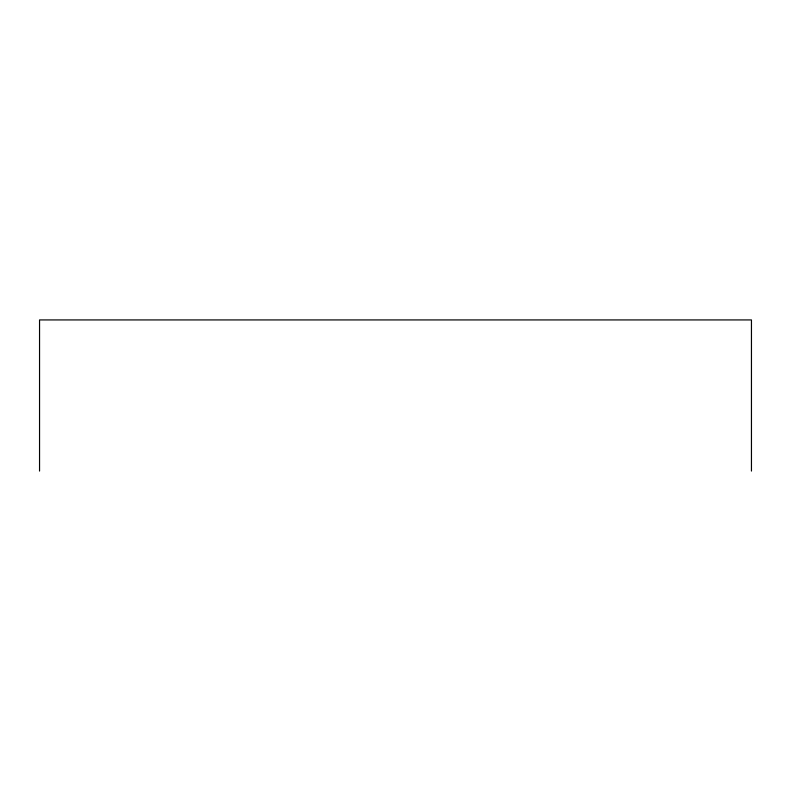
<?xml version="1.0" encoding="UTF-8"?>
<svg xmlns="http://www.w3.org/2000/svg" width="791" height="791" viewBox="0 0 791 791"><rect width="100%" height="100%" fill="white"/><g stroke="black" fill="none" stroke-linecap="round" stroke-linejoin="round"><path stroke-width="1.19" d="M751.45 471.07L751.45 319.93L39.55 319.93L39.55 471.07"/></g></svg>
